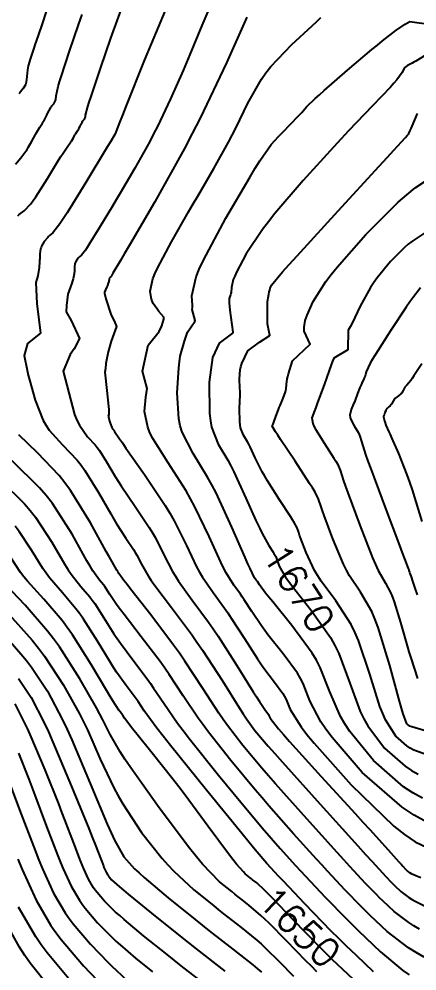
# Model space of a CAD drawing. Header units: metres. Extents: x 837475 to 838479, y 1189012 to 1191015.
# Drawn here: x 837706.9 to 837761.1, y 1190546.1 to 1190675.7 of the extents above; entities that cross this region are included whole.
import ezdxf

# ---------------------------------------------------------------- set-up
doc = ezdxf.new("R2010")
doc.units = ezdxf.units.M
doc.header["$LTSCALE"] = 0.3
doc.layers.add('COTAS 10', color=1, linetype='Continuous')
doc.layers.add('COTAS INT', color=252, linetype='Continuous')
doc.styles.get("Standard").update_dxf_attribs({"font": 'simplex.shx'})

msp = doc.modelspace()

# ---------------------------------------------------------------- linework, layer by layer
at = {"layer": 'COTAS 10'}
for points in [[(837726.787, 1190676.877), (837723.959, 1190670.074), (837721.462, 1190663.813), (837720.985, 1190662.615), (837720.6, 1190661.648), (837719.98, 1190660.089), (837719.967, 1190660.051), (837719.965, 1190660.044), (837719.963, 1190660.038), (837719.96, 1190660.026), (837719.96, 1190660.024), (837719.959, 1190660.022), (837719.958, 1190660.021), (837719.956, 1190660.018), (837719.954, 1190660.014), (837719.954, 1190660.013), (837719.952, 1190660.009), (837719.951, 1190660.008), (837719.949, 1190660.005), (837719.947, 1190660.001), (837719.946, 1190660), (837719.946, 1190659.999), (837719.943, 1190659.995), (837719.941, 1190659.991), (837719.939, 1190659.989), (837719.936, 1190659.984), (837719.331, 1190658.984), (837718.951, 1190658.355), (837716.005, 1190653.477), (837713.444, 1190649.323), (837712.916, 1190648.505), (837712.466, 1190647.83), (837711.499, 1190646.59), (837711.044, 1190646.227), (837710.917, 1190646.105), (837710.791, 1190645.974), (837710.334, 1190645.423), (837709.963, 1190644.796), (837709.89, 1190644.617), (837709.831, 1190644.435), (837709.725, 1190643.759), (837709.701, 1190643.047), (837709.694, 1190642.843), (837709.685, 1190642.636), (837709.652, 1190641.865), (837709.437, 1190640.742), (837709.314, 1190640.314), (837709.164, 1190639.834), (837709.298, 1190636.96), (837709.835, 1190632.935), (837708.024, 1190631.527), (837707.573, 1190629.882), (837707.985, 1190627.878), (837708.139, 1190627.238), (837708.31, 1190626.562), (837709.071, 1190623.814), (837710.176, 1190621.061), (837710.563, 1190620.382), (837710.986, 1190619.739), (837712.808, 1190617.714), (837714.809, 1190615.635), (837715.345, 1190614.957), (837715.873, 1190614.235), (837717.714, 1190611.257), (837719.378, 1190608.311), (837719.794, 1190607.609), (837720.191, 1190606.956), (837721.463, 1190605.006), (837722.481, 1190603.472), (837722.718, 1190603.08), (837722.935, 1190602.703), (837723.557, 1190601.463), (837724.488, 1190599.862), (837724.899, 1190599.258), (837725.378, 1190598.584), (837727.663, 1190595.569), (837730.381, 1190591.925), (837731.132, 1190590.854), (837731.883, 1190589.756), (837734.59, 1190585.569), (837736.914, 1190581.877), (837737.423, 1190581.091), (837737.874, 1190580.409), (837739.021, 1190578.797), (837740.852, 1190576.69), (837741.736, 1190575.695), (837742.783, 1190574.522), (837747.923, 1190568.797), (837753.069, 1190563.093), (837754.119, 1190561.933), (837755.006, 1190560.954), (837756.858, 1190558.935), (837757.658, 1190558.113), (837757.883, 1190557.889), (837758.109, 1190557.668), (837758.935, 1190556.884), (837759.991, 1190556.086), (837760.362, 1190555.855), (837760.767, 1190555.62), (837762.513, 1190554.737)], [(837762.131, 1190670.698), (837760.953, 1190670.004), (837760.691, 1190669.853), (837760.457, 1190669.721), (837759.843, 1190669.395), (837759.465, 1190669.125), (837759.379, 1190669.029), (837759.302, 1190668.923), (837759.091, 1190668.462), (837758.374, 1190667.444), (837757.979, 1190666.987), (837757.497, 1190666.454), (837755.044, 1190663.897), (837751.763, 1190660.484), (837750.76, 1190659.411), (837749.715, 1190658.283), (837745.599, 1190653.747), (837741.744, 1190649.234), (837740.864, 1190648.12), (837740.066, 1190647.066), (837737.858, 1190643.747), (837736.527, 1190641.256), (837736.28, 1190640.723), (837736.087, 1190640.258), (837735.83, 1190639.145), (837735.812, 1190638.492), (837735.769, 1190638.318), (837735.71, 1190638.146), (837735.54, 1190637.676), (837735.54, 1190637.086), (837735.605, 1190636.058), (837736.014, 1190633.074), (837735.982, 1190632.945), (837734.161, 1190631.571), (837733.242, 1190629.602), (837732.811, 1190626.265), (837732.848, 1190621.981), (837732.959, 1190621.015), (837733.115, 1190620.145), (837734.042, 1190617.796), (837735.356, 1190615.625), (837735.756, 1190614.866), (837736.17, 1190614.04), (837737.796, 1190610.485), (837739.173, 1190607.403), (837739.326, 1190607.057), (837739.681, 1190606.31), (837740.005, 1190605.651), (837740.926, 1190604), (837741.512, 1190603.114), (837741.625, 1190602.938), (837741.717, 1190602.791), (837741.87, 1190602.507), (837741.95, 1190602.251), (837741.996, 1190602.122), (837742.052, 1190601.967), (837742.34, 1190601.196), (837743.219, 1190599.718), (837743.649, 1190599.118), (837744.159, 1190598.434), (837746.671, 1190595.275), (837749.332, 1190591.491), (837749.392, 1190591.385), (837749.936, 1190590.413), (837750.481, 1190589.322), (837751.97, 1190585.275), (837753.371, 1190581.4), (837753.861, 1190580.418), (837754.395, 1190579.475), (837756.695, 1190576.396), (837759.517, 1190573.938), (837760.382, 1190573.386), (837761.282, 1190572.89)], [(837761.777, 1190628.743), (837760.694, 1190627.113), (837760.46, 1190626.777), (837760.254, 1190626.491), (837759.749, 1190625.874), (837759.474, 1190625.579), (837759.412, 1190625.497), (837759.358, 1190625.414), (837759.217, 1190625.109), (837759.059, 1190624.813), (837758.994, 1190624.735), (837758.92, 1190624.658), (837758.575, 1190624.398), (837758.218, 1190624.134), (837758.135, 1190624.055), (837758.06, 1190623.973), (837757.848, 1190623.657), (837757.685, 1190623.362), (837757.641, 1190623.293), (837757.596, 1190623.229), (837757.439, 1190623.046), (837757.285, 1190622.9), (837757.201, 1190622.818), (837757.051, 1190622.669), (837756.914, 1190622.496), (837756.88, 1190622.44), (837756.849, 1190622.38), (837756.749, 1190622.134), (837756.671, 1190621.903), (837756.654, 1190621.853), (837756.638, 1190621.81), (837756.594, 1190621.704), (837756.573, 1190621.61), (837756.572, 1190621.573), (837756.573, 1190621.533), (837756.593, 1190621.351), (837756.658, 1190621.079), (837756.688, 1190620.982), (837756.722, 1190620.875), (837756.889, 1190620.41), (837757.268, 1190619.5), (837757.437, 1190619.112), (837757.633, 1190618.666), (837758.572, 1190616.567), (837759.744, 1190613.632), (837760.088, 1190612.659), (837760.44, 1190611.617), (837761.779, 1190607.277)], [(837753.133, 1190544.262), (837751.016, 1190546.27), (837749.576, 1190547.634), (837748.61, 1190548.581), (837747.653, 1190549.532), (837744.262, 1190553.014), (837741.469, 1190555.925), (837740.889, 1190556.517), (837740.392, 1190557.017), (837739.293, 1190558.046), (837738.716, 1190558.495), (837738.547, 1190558.628), (837738.374, 1190558.766), (837737.72, 1190559.293), (837737.461, 1190559.583), (837736.533, 1190560.62), (837736.025, 1190561.261), (837735.439, 1190562.021), (837732.674, 1190565.752), (837729.512, 1190570.026), (837728.676, 1190571.128), (837727.856, 1190572.195), (837725.038, 1190575.752), (837722.814, 1190578.502), (837722.369, 1190579.06), (837721.999, 1190579.529), (837721.278, 1190580.488), (837721.013, 1190580.89), (837720.929, 1190581.009), (837720.841, 1190581.131), (837720.488, 1190581.598), (837719.678, 1190582.85), (837719.302, 1190583.467), (837718.86, 1190584.201), (837716.719, 1190587.829), (837714.165, 1190591.865), (837713.463, 1190592.856), (837712.764, 1190593.793), (837710.257, 1190596.719), (837708.061, 1190599.136), (837707.558, 1190599.751), (837707.1, 1190600.343), (837705.823, 1190602.286)], [(837732.756, 1190543.859), (837728.991, 1190546.771), (837728.012, 1190547.539), (837727.062, 1190548.289), (837723.859, 1190550.861), (837721.206, 1190553.078), (837720.602, 1190553.605), (837720.055, 1190554.095), (837718.55, 1190555.552), (837717.525, 1190556.75), (837717.281, 1190557.076), (837717.053, 1190557.4), (837716.371, 1190558.55), (837715.715, 1190559.994), (837715.504, 1190560.502), (837715.28, 1190561.058), (837714.362, 1190563.458), (837713.15, 1190566.64), (837712.739, 1190567.688), (837712.297, 1190568.808), (837710.429, 1190573.458), (837708.538, 1190577.955), (837708.08, 1190578.978), (837707.651, 1190579.905), (837706.341, 1190582.453)], [(837711.104, 1190543.782), (837708.394, 1190547.117), (837707.666, 1190548.172), (837706.948, 1190549.285), (837704.434, 1190553.782)]]:
    msp.add_lwpolyline(points, dxfattribs=at)
at = {"layer": 'COTAS INT'}
for points in [[(837733.479, 1190678.775), (837731.778, 1190674.865), (837730.152, 1190670.885), (837729.694, 1190669.797), (837729.232, 1190668.716), (837727.537, 1190664.865), (837725.746, 1190661.1), (837725.224, 1190660.073), (837724.691, 1190659.053), (837722.672, 1190655.427), (837720.661, 1190652.004), (837720.133, 1190651.112), (837719.618, 1190650.244), (837717.861, 1190647.312), (837716.465, 1190645.048), (837716.177, 1190644.602), (837715.933, 1190644.235), (837715.407, 1190643.56), (837715.162, 1190643.364), (837715.093, 1190643.298), (837715.025, 1190643.227), (837714.778, 1190642.93), (837714.578, 1190642.591), (837714.538, 1190642.494), (837714.506, 1190642.396), (837714.449, 1190642.03), (837714.436, 1190641.646), (837714.432, 1190641.536), (837714.428, 1190641.424), (837714.41, 1190641.008), (837714.264, 1190640.325), (837714.18, 1190640.045), (837714.076, 1190639.727), (837713.543, 1190638.249), (837713.363, 1190636.726), (837713.315, 1190635.824), (837713.993, 1190634.679), (837715.134, 1190632.198), (837714.416, 1190630.792), (837713.834, 1190630.024), (837712.888, 1190627.758), (837714.458, 1190621.874), (837714.786, 1190621.09), (837715.109, 1190620.408), (837716.224, 1190618.8), (837717.275, 1190617.709), (837717.556, 1190617.353), (837717.834, 1190616.974), (837718.8, 1190615.411), (837719.974, 1190613.436), (837720.382, 1190612.798), (837720.826, 1190612.12), (837722.73, 1190609.34), (837724.629, 1190606.477), (837725.071, 1190605.747), (837725.477, 1190605.044), (837726.637, 1190602.73), (837727.79, 1190600.487), (837728.19, 1190599.829), (837728.626, 1190599.155), (837730.493, 1190596.585), (837732.703, 1190593.59), (837733.355, 1190592.647), (837734.024, 1190591.655), (837736.585, 1190587.661), (837738.81, 1190584.1), (837739.268, 1190583.381), (837739.656, 1190582.778), (837740.485, 1190581.561), (837740.811, 1190581.114), (837740.881, 1190580.996), (837740.944, 1190580.881), (837741.101, 1190580.485), (837742.228, 1190579.04), (837742.902, 1190578.263), (837743.734, 1190577.324), (837748.047, 1190572.569), (837752.694, 1190567.495), (837753.737, 1190566.353), (837754.674, 1190565.326), (837757.176, 1190562.569), (837758.653, 1190560.931), (837758.943, 1190560.609), (837759.181, 1190560.345), (837759.614, 1190559.869), (837759.712, 1190559.768), (837759.768, 1190559.714), (837759.869, 1190559.617), (837759.999, 1190559.519), (837760.044, 1190559.491), (837760.094, 1190559.462), (837760.309, 1190559.354), (837760.658, 1190559.203), (837760.793, 1190559.147), (837760.944, 1190559.085), (837761.628, 1190558.812)], [(837706.742, 1190648.912), (837706.926, 1190649.09), (837707.59, 1190649.62), (837708.478, 1190650.561), (837708.803, 1190650.999), (837709.163, 1190651.513), (837710.748, 1190654.009), (837712.276, 1190656.507), (837712.6, 1190657.022), (837712.88, 1190657.46), (837713.533, 1190658.408), (837713.876, 1190658.853), (837713.96, 1190658.976), (837714.039, 1190659.097), (837714.289, 1190659.533), (837714.507, 1190659.944), (837714.566, 1190660.049), (837714.625, 1190660.151), (837714.836, 1190660.491), (837715.021, 1190660.782), (837715.064, 1190660.854), (837715.104, 1190660.922), (837715.216, 1190661.134), (837715.31, 1190661.327), (837715.338, 1190661.382), (837715.367, 1190661.439), (837715.478, 1190661.651), (837715.597, 1190661.853), (837715.631, 1190661.903), (837715.665, 1190661.951), (837715.791, 1190662.104), (837715.894, 1190662.271), (837715.914, 1190662.328), (837715.931, 1190662.389), (837715.958, 1190662.647), (837716.271, 1190663.794), (837716.466, 1190664.415), (837716.71, 1190665.169), (837717.982, 1190668.988), (837719.407, 1190673.137), (837719.746, 1190674.099), (837720.062, 1190674.979), (837721.004, 1190677.481)], [(837706.429, 1190655.937), (837707.131, 1190656.831), (837707.812, 1190657.718), (837707.979, 1190657.961), (837708.138, 1190658.204), (837708.635, 1190659.071), (837709.068, 1190659.888), (837709.186, 1190660.098), (837709.304, 1190660.301), (837709.723, 1190660.977), (837710.092, 1190661.557), (837710.178, 1190661.699), (837710.256, 1190661.834), (837710.479, 1190662.257), (837710.667, 1190662.64), (837710.722, 1190662.751), (837710.78, 1190662.863), (837711.001, 1190663.285), (837711.238, 1190663.687), (837711.305, 1190663.787), (837711.372, 1190663.883), (837711.623, 1190664.187), (837711.829, 1190664.519), (837711.869, 1190664.632), (837711.901, 1190664.754), (837711.957, 1190665.267), (837712.241, 1190666.55), (837712.417, 1190667.157), (837712.636, 1190667.873), (837713.78, 1190671.367), (837714.987, 1190674.933), (837715.245, 1190675.694), (837715.47, 1190676.357)], [(837710.678, 1190677.004), (837709.965, 1190674.806), (837709.234, 1190672.694), (837709.062, 1190672.196), (837708.904, 1190671.736), (837708.444, 1190670.388), (837708.143, 1190669.334), (837708.084, 1190669.059), (837708.037, 1190668.792), (837707.955, 1190667.887), (837707.872, 1190667.118), (837707.824, 1190666.936), (837707.764, 1190666.768), (837707.455, 1190666.271), (837707.08, 1190665.814), (837706.979, 1190665.671), (837706.878, 1190665.521)], [(837737.94, 1190675.972), (837735.15, 1190669.779), (837731.55, 1190662.211), (837730.501, 1190660.147), (837729.43, 1190658.097), (837725.371, 1190650.808), (837721.939, 1190644.938), (837721.263, 1190643.783), (837720.706, 1190642.831), (837719.681, 1190641.089), (837719.473, 1190640.752), (837719.431, 1190640.685), (837719.394, 1190640.631), (837719.316, 1190640.53), (837719.279, 1190640.501), (837719.259, 1190640.481), (837719.187, 1190640.371), (837719.173, 1190640.302), (837719.171, 1190640.229), (837719.17, 1190640.212), (837719.167, 1190640.15), (837719.146, 1190640.048), (837719.133, 1190640.007), (837719.118, 1190639.959), (837719.038, 1190639.739), (837718.921, 1190639.446), (837718.883, 1190639.353), (837718.841, 1190639.254), (837718.666, 1190638.853), (837718.544, 1190638.509), (837718.536, 1190638.446), (837718.538, 1190638.397), (837718.712, 1190637.621), (837719.452, 1190635.395), (837719.868, 1190634.622), (837720.166, 1190633.848), (837719.452, 1190631.826), (837719.035, 1190630.399), (837718.738, 1190628.793), (837718.679, 1190628.138), (837718.6, 1190627.638), (837718.865, 1190625.121), (837719.087, 1190622.954), (837719.119, 1190622.549), (837719.139, 1190622.229), (837719.105, 1190621.774), (837719.054, 1190621.705), (837719.063, 1190621.628), (837719.081, 1190621.526), (837719.233, 1190620.948), (837719.428, 1190620.333), (837719.474, 1190620.209), (837719.516, 1190620.103), (837719.641, 1190619.886), (837719.741, 1190619.782), (837719.768, 1190619.748), (837719.794, 1190619.712), (837719.886, 1190619.564), (837720.571, 1190618.562), (837720.971, 1190617.987), (837721.462, 1190617.284), (837723.996, 1190613.674), (837726.778, 1190609.483), (837727.424, 1190608.414), (837728.018, 1190607.384), (837729.717, 1190603.996), (837731.092, 1190601.112), (837731.481, 1190600.399), (837731.873, 1190599.725), (837733.322, 1190597.602), (837734.875, 1190595.498), (837735.333, 1190594.835), (837735.803, 1190594.138), (837737.602, 1190591.333), (837739.37, 1190588.582), (837739.821, 1190587.919), (837740.255, 1190587.298), (837741.683, 1190585.414), (837742.812, 1190583.866), (837743.058, 1190583.457), (837743.275, 1190583.057), (837743.818, 1190581.683), (837745.309, 1190579.308), (837746.124, 1190578.277), (837747.112, 1190577.084), (837752.135, 1190571.425), (837757.948, 1190565.806), (837759.434, 1190564.638), (837760.868, 1190563.637), (837765.603, 1190561.425)], [(837762.462, 1190566.351), (837760.733, 1190567.304), (837759.074, 1190568.363), (837753.655, 1190573.082), (837749.54, 1190577.881), (837748.703, 1190578.991), (837747.996, 1190580.005), (837746.535, 1190582.88), (837745.606, 1190585.232), (837745.234, 1190585.917), (837744.813, 1190586.617), (837742.88, 1190589.268), (837740.854, 1190591.819), (837740.375, 1190592.456), (837739.93, 1190593.063), (837738.618, 1190595.006), (837737.581, 1190596.622), (837737.31, 1190597.024), (837737.046, 1190597.405), (837736.152, 1190598.618), (837735.121, 1190600.295), (837734.771, 1190600.97), (837734.393, 1190601.736), (837732.797, 1190605.263), (837730.856, 1190609.304), (837730.26, 1190610.394), (837729.641, 1190611.472), (837727.194, 1190615.263), (837725.113, 1190618.594), (837724.724, 1190619.383), (837724.416, 1190620.113), (837723.978, 1190622.269), (837724.162, 1190624.206), (837724.246, 1190624.8), (837724.344, 1190625.417), (837723.706, 1190627.776), (837724.482, 1190631.321), (837725.981, 1190633.161), (837726.349, 1190633.934), (837726.622, 1190634.829), (837726.604, 1190635.11), (837725.919, 1190635.893), (837725.569, 1190636.414), (837725.486, 1190636.538), (837725.409, 1190636.652), (837725.183, 1190636.986), (837725.005, 1190637.411), (837724.96, 1190637.582), (837724.915, 1190637.776), (837724.767, 1190638.668), (837725.125, 1190640.328), (837725.4, 1190641.006), (837725.75, 1190641.779), (837727.652, 1190645.357), (837729.997, 1190649.443), (837730.627, 1190650.536), (837731.249, 1190651.612), (837733.427, 1190655.357), (837735.432, 1190658.938), (837735.945, 1190659.91), (837736.439, 1190660.873), (837738.07, 1190664.281), (837739.909, 1190667.545), (837740.534, 1190668.417), (837741.208, 1190669.276), (837744.064, 1190672.261), (837746.839, 1190674.807), (837747.463, 1190675.387), (837748.025, 1190675.914)], [(837761.872, 1190569.62), (837760.558, 1190570.345), (837759.296, 1190571.15), (837755.175, 1190574.739), (837751.968, 1190578.678), (837751.282, 1190579.704), (837750.683, 1190580.703), (837749.253, 1190584.078), (837747.936, 1190587.408), (837747.41, 1190588.378), (837746.814, 1190589.369), (837744.078, 1190593.122), (837741.453, 1190596.34), (837740.928, 1190596.994), (837740.49, 1190597.545), (837739.634, 1190598.678), (837739.36, 1190599.106), (837739.288, 1190599.212), (837739.218, 1190599.313), (837738.981, 1190599.634), (837738.369, 1190600.866), (837738.062, 1190601.541), (837737.695, 1190602.361), (837735.877, 1190606.529), (837733.728, 1190611.174), (837733.153, 1190612.294), (837732.587, 1190613.342), (837730.618, 1190616.529), (837729.118, 1190619.452), (837728.848, 1190620.333), (837728.642, 1190621.246), (837728.422, 1190624.804), (837728.66, 1190628.213), (837728.743, 1190629.033), (837728.832, 1190629.798), (837729.435, 1190631.834), (837729.829, 1190633.081), (837730.852, 1190634.509), (837730.897, 1190634.645), (837730.479, 1190636.171), (837730.505, 1190636.426), (837730.514, 1190636.714), (837730.415, 1190638.035), (837731.005, 1190640.593), (837731.449, 1190641.662), (837732.016, 1190642.887), (837735.076, 1190648.613), (837738.368, 1190654.251), (837739.08, 1190655.42), (837739.705, 1190656.419), (837741.242, 1190658.613), (837742.245, 1190659.711), (837742.534, 1190660.019), (837742.828, 1190660.329), (837743.927, 1190661.463), (837744.943, 1190662.511), (837745.185, 1190662.767), (837745.409, 1190663.009), (837746.072, 1190663.756), (837747.258, 1190664.918), (837747.812, 1190665.421), (837748.464, 1190666.002), (837751.629, 1190668.752), (837754.958, 1190671.564), (837755.712, 1190672.184), (837756.394, 1190672.734), (837758.249, 1190674.148), (837759.52, 1190675.002), (837759.833, 1190675.199), (837760.129, 1190675.379), (837763.058, 1190675.001)], [(837762.611, 1190575.442), (837760.693, 1190576.159), (837760.206, 1190576.427), (837759.739, 1190576.725), (837758.214, 1190578.053), (837756.823, 1190580.272), (837756.44, 1190581.132), (837756.058, 1190582.098), (837754.687, 1190586.473), (837753.147, 1190591.091), (837752.657, 1190592.21), (837752.141, 1190593.259), (837750.05, 1190596.473), (837748.048, 1190599.164), (837747.588, 1190599.885), (837747.169, 1190600.594), (837745.995, 1190603.065), (837745.259, 1190605.041), (837745.115, 1190605.438), (837744.998, 1190605.769), (837744.791, 1190606.424), (837744.399, 1190607.151), (837744.164, 1190607.527), (837743.874, 1190607.98), (837742.373, 1190610.25), (837740.735, 1190612.807), (837740.359, 1190613.442), (837740.017, 1190614.044), (837739.063, 1190615.953), (837738.371, 1190617.465), (837738.195, 1190617.817), (837738.025, 1190618.139), (837737.466, 1190619.063), (837737.072, 1190620.062), (837737.006, 1190620.432), (837736.958, 1190620.843), (837736.943, 1190622.664), (837737.002, 1190624.555), (837737.002, 1190625.01), (837736.995, 1190625.434), (837736.909, 1190626.717), (837737.008, 1190627.962), (837737.118, 1190628.363), (837737.263, 1190628.787), (837738.085, 1190630.521), (837739.662, 1190631.726), (837741.054, 1190632.622), (837740.726, 1190634.197), (837740.742, 1190637.229), (837740.804, 1190637.495), (837740.854, 1190637.727), (837740.934, 1190638.268), (837740.949, 1190638.521), (837740.957, 1190638.57), (837740.967, 1190638.61), (837741.019, 1190638.682), (837741.066, 1190638.713), (837741.074, 1190638.729), (837741.079, 1190638.747), (837741.077, 1190638.836), (837741.101, 1190639.001), (837741.122, 1190639.067), (837741.15, 1190639.142), (837741.302, 1190639.486), (837742.808, 1190641.279), (837743.689, 1190642.267), (837744.772, 1190643.469), (837750.358, 1190649.583), (837755.963, 1190655.683), (837757.058, 1190656.875), (837757.954, 1190657.851), (837759.54, 1190659.583), (837759.781, 1190659.852), (837759.829, 1190659.905), (837759.87, 1190659.95), (837759.951, 1190660.039), (837759.975, 1190660.064), (837759.98, 1190660.07), (837759.984, 1190660.075), (837759.992, 1190660.087), (837759.996, 1190660.096), (837759.998, 1190660.099), (837760, 1190660.101), (837760.008, 1190660.112), (837760.196, 1190660.539), (837760.31, 1190660.805), (837760.452, 1190661.134), (837761.189, 1190662.854)], [(837762.108, 1190578.83), (837760.389, 1190579.321), (837760.103, 1190579.428), (837760.031, 1190579.468), (837759.961, 1190579.512), (837759.734, 1190579.71), (837759.25, 1190581.069), (837759.019, 1190581.845), (837758.745, 1190582.795), (837757.405, 1190587.671), (837755.812, 1190592.859), (837755.379, 1190594.006), (837754.95, 1190595.027), (837753.429, 1190597.671), (837751.938, 1190599.894), (837751.528, 1190600.651), (837751.119, 1190601.469), (837749.651, 1190604.934), (837748.465, 1190608.115), (837748.234, 1190608.753), (837748.045, 1190609.287), (837747.713, 1190610.341), (837747.184, 1190611.357), (837746.871, 1190611.867), (837746.485, 1190612.476), (837744.492, 1190615.499), (837742.517, 1190618.466), (837742.144, 1190619.04), (837741.846, 1190619.506), (837741.396, 1190620.292), (837741.495, 1190620.546), (837741.544, 1190620.675), (837741.601, 1190620.831), (837741.884, 1190621.607), (837742.243, 1190622.559), (837742.349, 1190622.826), (837742.457, 1190623.093), (837742.868, 1190624.07), (837743.202, 1190624.953), (837743.26, 1190625.162), (837743.305, 1190625.356), (837743.343, 1190625.926), (837743.431, 1190626.711), (837743.506, 1190627.041), (837743.603, 1190627.418), (837744.138, 1190629.186), (837746.543, 1190631.418), (837745.742, 1190633.2), (837745.761, 1190633.773), (837745.888, 1190634.656), (837746.001, 1190635.01), (837746.149, 1190635.411), (837746.962, 1190637.253), (837748.692, 1190639.961), (837749.417, 1190640.907), (837750.249, 1190641.938), (837754.141, 1190646.374), (837758.563, 1190650.78), (837759.728, 1190651.793), (837760.867, 1190652.716), (837764.769, 1190655.303)], [(837762.194, 1190646.597), (837760.43, 1190645.441), (837759.926, 1190645.037), (837759.414, 1190644.598), (837757.508, 1190642.711), (837755.69, 1190640.485), (837755.233, 1190639.832), (837754.797, 1190639.164), (837753.391, 1190636.619), (837752.261, 1190634.316), (837751.998, 1190633.801), (837751.758, 1190633.339), (837751.684, 1190630.647), (837749.761, 1190629.512), (837749.613, 1190629.107), (837749.431, 1190628.608), (837748.493, 1190626.024), (837747.524, 1190623.373), (837747.322, 1190622.832), (837747.149, 1190622.374), (837746.765, 1190621.417), (837746.915, 1190620.627), (837747.079, 1190620.275), (837747.297, 1190619.865), (837748.524, 1190617.901), (837749.805, 1190615.917), (837750.056, 1190615.495), (837750.262, 1190615.128), (837750.634, 1190614.259), (837751.092, 1190612.805), (837751.353, 1190612.069), (837751.672, 1190611.188), (837753.307, 1190606.804), (837755.069, 1190602.345), (837755.467, 1190601.418), (837755.828, 1190600.624), (837756.807, 1190598.868), (837757.566, 1190597.51), (837757.787, 1190596.968), (837758.013, 1190596.353), (837758.868, 1190593.529), (837759.763, 1190590.354), (837760.013, 1190589.517), (837760.265, 1190588.699), (837761.184, 1190585.895)], [(837761.61, 1190639.096), (837760.545, 1190637.769), (837760.126, 1190637.182), (837759.652, 1190636.5), (837757.491, 1190633.246), (837755.451, 1190630.037), (837755.054, 1190629.383), (837754.731, 1190628.831), (837754.167, 1190627.685), (837754.087, 1190627.277), (837754.068, 1190627.19), (837754.05, 1190627.115), (837753.995, 1190626.939), (837753.922, 1190626.788), (837753.892, 1190626.73), (837753.858, 1190626.664), (837753.701, 1190626.364), (837753.485, 1190625.897), (837753.414, 1190625.726), (837753.338, 1190625.537), (837753.024, 1190624.702), (837752.678, 1190623.791), (837752.581, 1190623.553), (837752.485, 1190623.322), (837752.134, 1190622.542), (837751.985, 1190621.749), (837752.015, 1190621.51), (837752.076, 1190621.264), (837752.556, 1190620.303), (837753.124, 1190619.359), (837753.241, 1190619.123), (837753.341, 1190618.898), (837753.556, 1190618.176), (837754.11, 1190616.402), (837754.424, 1190615.513), (837754.807, 1190614.453), (837756.768, 1190609.187), (837758.721, 1190604.024), (837759.099, 1190603.027), (837759.406, 1190602.219), (837759.926, 1190600.864), (837759.987, 1190600.711), (837760.005, 1190600.66), (837760.023, 1190600.606), (837760.093, 1190600.379), (837760.152, 1190600.176), (837760.163, 1190600.137), (837760.173, 1190600.104), (837760.189, 1190600.047), (837760.191, 1190600.037), (837760.193, 1190600.033), (837760.195, 1190600.026), (837760.198, 1190600.019), (837760.2, 1190600.015), (837760.207, 1190600.008), (837760.597, 1190598.887), (837760.841, 1190598.183), (837761.143, 1190597.308)], [(837761.44, 1190551.778), (837760.679, 1190552.219), (837759.983, 1190552.652), (837758, 1190554.151), (837756.449, 1190555.622), (837756.026, 1190556.038), (837755.604, 1190556.457), (837754.102, 1190558), (837751.971, 1190560.298), (837751.153, 1190561.194), (837750.236, 1190562.201), (837746.102, 1190566.775), (837741.856, 1190571.536), (837740.869, 1190572.662), (837739.964, 1190573.704), (837737.374, 1190576.775), (837735.288, 1190579.504), (837734.7, 1190580.332), (837734.107, 1190581.191), (837731.927, 1190584.553), (837729.495, 1190588.256), (837728.743, 1190589.329), (837727.957, 1190590.424), (837724.834, 1190594.553), (837722.13, 1190598.014), (837721.609, 1190598.687), (837721.186, 1190599.237), (837720.477, 1190600.196), (837720.394, 1190600.363), (837720.365, 1190600.413), (837720.333, 1190600.466), (837720.196, 1190600.672), (837719.556, 1190601.791), (837719.206, 1190602.419), (837718.782, 1190603.186), (837716.629, 1190607.104), (837713.912, 1190611.496), (837713.134, 1190612.562), (837712.343, 1190613.562), (837709.391, 1190616.629), (837706.863, 1190619.069)], [(837762.112, 1190547.936), (837760.997, 1190548.583), (837759.975, 1190549.219), (837757.065, 1190551.418), (837754.79, 1190553.577), (837754.168, 1190554.186), (837753.55, 1190554.801), (837751.346, 1190557.065), (837748.936, 1190559.642), (837748.187, 1190560.454), (837747.403, 1190561.309), (837744.281, 1190564.752), (837740.93, 1190568.55), (837740.002, 1190569.628), (837739.075, 1190570.718), (837735.728, 1190574.752), (837732.702, 1190578.6), (837731.977, 1190579.572), (837731.3, 1190580.505), (837729.265, 1190583.537), (837727.342, 1190586.455), (837726.737, 1190587.316), (837726.1, 1190588.2), (837723.537, 1190591.583), (837721.199, 1190594.612), (837720.704, 1190595.273), (837720.275, 1190595.857), (837719.279, 1190597.325), (837718.718, 1190598.212), (837718.563, 1190598.43), (837718.41, 1190598.636), (837717.859, 1190599.279), (837716.953, 1190600.583), (837716.575, 1190601.205), (837716.143, 1190601.941), (837714.123, 1190605.543), (837711.426, 1190609.717), (837710.567, 1190610.814), (837709.659, 1190611.886), (837705.974, 1190615.543)], [(837704.457, 1190612.801), (837707.639, 1190609.669), (837708.41, 1190608.772), (837709.135, 1190607.86), (837711.356, 1190604.457), (837713.128, 1190601.409), (837713.569, 1190600.721), (837713.989, 1190600.101), (837715.325, 1190598.426), (837716.528, 1190597.022), (837716.863, 1190596.572), (837717.2, 1190596.097), (837718.426, 1190594.16), (837719.804, 1190591.972), (837720.237, 1190591.338), (837720.692, 1190590.691), (837722.52, 1190588.254), (837724.347, 1190585.844), (837724.801, 1190585.214), (837725.232, 1190584.6), (837726.603, 1190582.52), (837728.494, 1190579.818), (837729.254, 1190578.813), (837730.116, 1190577.695), (837734.082, 1190572.73), (837738.186, 1190567.733), (837739.135, 1190566.595), (837740.003, 1190565.564), (837742.459, 1190562.73), (837744.571, 1190560.417), (837745.221, 1190559.715), (837745.9, 1190558.986), (837748.59, 1190556.131), (837751.496, 1190553.146), (837752.311, 1190552.335), (837753.131, 1190551.531), (837756.131, 1190548.685), (837759.197, 1190546.141), (837760.059, 1190545.527)], [(837755.196, 1190545.952), (837752.871, 1190548.159), (837751.472, 1190549.485), (837750.454, 1190550.483), (837749.442, 1190551.49), (837745.834, 1190555.196), (837743.682, 1190557.468), (837742.865, 1190558.33), (837742.255, 1190558.976), (837741.738, 1190559.525), (837740.638, 1190560.708), (837739.076, 1190562.578), (837738.268, 1190563.562), (837737.298, 1190564.747), (837732.436, 1190570.708), (837727.529, 1190576.791), (837726.53, 1190578.053), (837725.687, 1190579.132), (837723.94, 1190581.504), (837723.123, 1190582.745), (837722.865, 1190583.112), (837722.594, 1190583.487), (837721.504, 1190584.926), (837720.185, 1190586.77), (837719.769, 1190587.402), (837719.332, 1190588.086), (837717.573, 1190590.994), (837715.683, 1190593.981), (837715.163, 1190594.714), (837714.646, 1190595.407), (837712.791, 1190597.573), (837711.025, 1190599.618), (837710.564, 1190600.236), (837710.114, 1190600.876), (837708.59, 1190603.371), (837706.91, 1190605.945), (837706.362, 1190606.635)], [(837747.476, 1190545.96), (837746.722, 1190546.699), (837745.974, 1190547.442), (837743.327, 1190550.16), (837740.957, 1190552.579), (837740.383, 1190553.133), (837739.846, 1190553.637), (837738.207, 1190555.04), (837737.311, 1190555.736), (837736.739, 1190556.18), (837736.311, 1190556.518), (837735.873, 1190556.866), (837734.211, 1190558.207), (837731.904, 1190560.604), (837731.059, 1190561.618), (837730.124, 1190562.785), (837726.005, 1190568.267), (837722.115, 1190573.739), (837721.325, 1190574.9), (837720.66, 1190575.907), (837719.297, 1190578.267), (837718.328, 1190580.258), (837717.912, 1190581.033), (837717.431, 1190581.906), (837715.163, 1190585.866), (837712.387, 1190590.194), (837711.588, 1190591.299), (837710.774, 1190592.363), (837707.723, 1190595.866), (837705.097, 1190598.654)], [(837705.189, 1190595.013), (837708.685, 1190591.103), (837709.549, 1190590.019), (837710.369, 1190588.935), (837712.957, 1190585.013), (837715.119, 1190581.079), (837715.67, 1190579.987), (837716.2, 1190578.893), (837717.945, 1190574.933), (837719.789, 1190570.986), (837720.382, 1190569.9), (837721.011, 1190568.817), (837723.584, 1190564.933), (837726.383, 1190561.385), (837727.155, 1190560.513), (837727.927, 1190559.69), (837730.703, 1190557.12), (837733.372, 1190554.967), (837734.075, 1190554.408), (837734.763, 1190553.864), (837737.12, 1190552.033), (837739.301, 1190550.257), (837739.878, 1190549.748), (837740.444, 1190549.232), (837742.393, 1190547.306), (837744.296, 1190545.351)], [(837704.16, 1190592.608), (837707.152, 1190589.269), (837707.887, 1190588.352), (837708.582, 1190587.437), (837710.752, 1190584.16), (837712.807, 1190580.252), (837713.428, 1190578.94), (837714.073, 1190577.528), (837716.592, 1190571.6), (837718.917, 1190566.064), (837719.439, 1190564.9), (837719.908, 1190563.896), (837721.162, 1190561.6), (837722.641, 1190559.984), (837723.251, 1190559.408), (837723.949, 1190558.777), (837727.195, 1190556.033), (837730.871, 1190553.068), (837731.839, 1190552.297), (837732.787, 1190551.549), (837736.033, 1190549.027), (837738.755, 1190546.878), (837739.373, 1190546.364), (837739.931, 1190545.886)], [(837706.821, 1190585.911), (837708.546, 1190583.306), (837710.313, 1190579.872), (837710.891, 1190578.622), (837711.508, 1190577.243), (837714.057, 1190571.183), (837716.377, 1190565.449), (837716.849, 1190564.275), (837717.247, 1190563.28), (837718.071, 1190561.183), (837718.385, 1190560.362), (837718.462, 1190560.172), (837718.534, 1190559.998), (837718.759, 1190559.504), (837718.992, 1190559.11), (837719.07, 1190559), (837719.153, 1190558.888), (837719.504, 1190558.478), (837720.575, 1190557.527), (837721.112, 1190557.074), (837721.755, 1190556.539), (837724.946, 1190553.92), (837728.836, 1190550.789), (837729.918, 1190549.931), (837731.004, 1190549.076), (837734.946, 1190546.021)], [(837706.802, 1190575.734), (837708.217, 1190572.168), (837708.63, 1190571.101), (837709.052, 1190569.999), (837710.653, 1190565.734), (837712.175, 1190561.754), (837712.546, 1190560.833), (837712.897, 1190559.989), (837713.984, 1190557.597), (837715.114, 1190555.689), (837715.492, 1190555.152), (837715.897, 1190554.611), (837717.597, 1190552.626), (837719.535, 1190550.663), (837720.092, 1190550.136), (837720.658, 1190549.617), (837722.772, 1190547.801), (837725.072, 1190545.954)], [(837704.955, 1190573.359), (837706.944, 1190568.009), (837709.069, 1190562.45), (837709.589, 1190561.163), (837710.078, 1190559.985), (837711.596, 1190556.643), (837713.175, 1190553.979), (837713.703, 1190553.229), (837714.269, 1190552.473), (837716.643, 1190549.7), (837719.016, 1190547.231), (837719.582, 1190546.668), (837720.109, 1190546.156), (837721.685, 1190544.742)], [(837706.702, 1190561.301), (837707.303, 1190559.863), (837709.209, 1190555.689), (837711.236, 1190552.268), (837711.914, 1190551.305), (837712.641, 1190550.335), (837715.689, 1190546.774), (837718.496, 1190543.799)], [(837713.904, 1190544.735), (837710.706, 1190548.525), (837709.917, 1190549.603), (837709.17, 1190550.693), (837706.821, 1190554.735)]]:
    msp.add_lwpolyline(points, dxfattribs=at)

# ---------------------------------------------------------------- texts
at = {"layer": 'COTAS 10', "char_height": 3.799998, "attachment_point": 7}
for s, insert, rotation in [('1670', (837739.937, 1190602.671), 302.5417186), ('1650', (837739.13, 1190555.282), 315.5180759)]:
    msp.add_mtext(s, dxfattribs=dict(at, insert=insert, rotation=rotation))

doc.saveas('drawing.dxf')
